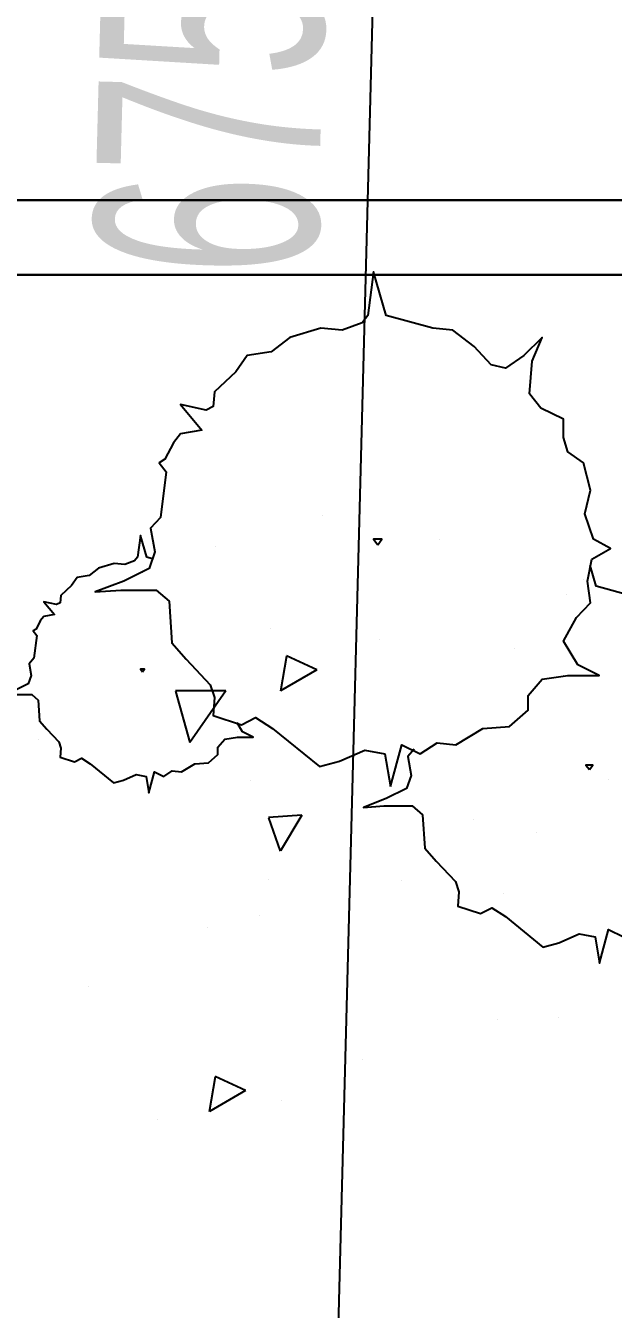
# Model space of a CAD drawing. Header units: inches. Extents: x -7543 to -822, y 102837 to 190349.
# Drawn here: x -837.13521 to -837.12731, y 102837.29784 to 102837.31511 of the extents above; entities that cross this region are included whole.
import ezdxf

# ---------------------------------------------------------------- set-up
doc = ezdxf.new("R2010")
doc.units = ezdxf.units.IN
doc.header["$MEASUREMENT"] = 0
doc.layers.get('0').update_dxf_attribs({"lineweight": 25})
for name, color, linetype, lineweight in [('ARSA', 7, 'Continuous', 30), ('BİTKİ', 96, 'Continuous', 25), ('ICOL', 55, 'Continuous', 25)]:
    doc.layers.add(name, color=color, linetype=linetype, lineweight=lineweight)
doc.styles.add('OLCU', font='tromand.shx', dxfattribs={"width": 0.6, "height": 12})

msp = doc.modelspace()

# ---------------------------------------------------------------- linework, layer by layer
for points in [[(-837.130305, 102837.304874), (-837.130152, 102837.305436), (-837.129904, 102837.305314), (-837.129675, 102837.305461), (-837.129427, 102837.305436), (-837.129065, 102837.305656), (-837.128703, 102837.305681), (-837.128455, 102837.305901), (-837.128455, 102837.306096), (-837.128264, 102837.306316), (-837.127921, 102837.306365), (-837.127501, 102837.306365), (-837.127787, 102837.306512), (-837.127978, 102837.30683), (-837.127806, 102837.307148), (-837.127616, 102837.307343), (-837.127654, 102837.307637), (-837.127596, 102837.30793), (-837.127349, 102837.308077), (-837.127577, 102837.308199), (-837.127692, 102837.308541), (-837.127616, 102837.308859), (-837.127711, 102837.309226), (-837.127921, 102837.309373), (-837.127978, 102837.309568), (-837.127978, 102837.309813), (-837.128283, 102837.30996), (-837.128436, 102837.310155), (-837.128398, 102837.310595), (-837.128264, 102837.310913), (-837.128512, 102837.310669), (-837.12876, 102837.310498), (-837.128951, 102837.310546), (-837.12918, 102837.310791), (-837.129466, 102837.311011), (-837.129733, 102837.311036), (-837.130362, 102837.311207), (-837.130534, 102837.311794), (-837.13061, 102837.311207), (-837.130686, 102837.311109), (-837.130953, 102837.311011), (-837.131239, 102837.311036), (-837.131659, 102837.310913), (-837.131907, 102837.310718), (-837.132231, 102837.310669), (-837.132384, 102837.310449), (-837.13267, 102837.31018), (-837.132689, 102837.309984), (-837.132784, 102837.309935), (-837.133128, 102837.310009), (-837.132841, 102837.309666), (-837.133128, 102837.309617), (-837.133223, 102837.309495), (-837.133337, 102837.309275), (-837.133414, 102837.309226), (-837.133318, 102837.309104), (-837.133395, 102837.308493), (-837.133528, 102837.308346), (-837.133471, 102837.308028), (-837.133547, 102837.307808), (-837.13389, 102837.307637), (-837.134272, 102837.30749), (-837.133929, 102837.307515), (-837.133452, 102837.307515), (-837.13328, 102837.307368), (-837.133242, 102837.306805), (-837.133051, 102837.306585), (-837.132727, 102837.306243), (-837.13267, 102837.306072), (-837.132689, 102837.305827), (-837.132307, 102837.305705), (-837.132117, 102837.305803), (-837.131888, 102837.305656), (-837.131258, 102837.305143), (-837.130991, 102837.305216), (-837.130648, 102837.305363), (-837.130381, 102837.305314)], [(-837.130476, 102837.308126), (-837.130419, 102837.308199), (-837.130534, 102837.308199)], [(-837.133638, 102837.306416), (-837.133609, 102837.306453), (-837.133666, 102837.306453)], [(-837.127631, 102837.305102), (-837.127585, 102837.30516), (-837.127677, 102837.30516)]]:
    msp.add_lwpolyline(points, close=True)
for points in [[(-837.133506, 102837.307936), (-837.13358, 102837.307956), (-837.133666, 102837.30825), (-837.133704, 102837.307956), (-837.133743, 102837.307907), (-837.133876, 102837.307858), (-837.134019, 102837.307871), (-837.134229, 102837.30781), (-837.134353, 102837.307712), (-837.134515, 102837.307687), (-837.134591, 102837.307577), (-837.134734, 102837.307443), (-837.134744, 102837.307345), (-837.134792, 102837.307321), (-837.134963, 102837.307357), (-837.13482, 102837.307186), (-837.134963, 102837.307162), (-837.135011, 102837.3071), (-837.135068, 102837.30699), (-837.135106, 102837.306966), (-837.135059, 102837.306905), (-837.135097, 102837.306599), (-837.135163, 102837.306526), (-837.135135, 102837.306367), (-837.135173, 102837.306257), (-837.135345, 102837.306171)], [(-837.127036, 102837.30743), (-837.127539, 102837.307567), (-837.127621, 102837.307845)], [(-837.135364, 102837.30611), (-837.135125, 102837.30611), (-837.13504, 102837.306037), (-837.13502, 102837.305756), (-837.134925, 102837.305646), (-837.134763, 102837.305474), (-837.134734, 102837.305389), (-837.134744, 102837.305267), (-837.134553, 102837.305206), (-837.134458, 102837.305254), (-837.134343, 102837.305181), (-837.134029, 102837.304924), (-837.133895, 102837.304961), (-837.133724, 102837.305034), (-837.13359, 102837.30501), (-837.133552, 102837.30479), (-837.133476, 102837.305071), (-837.133352, 102837.30501), (-837.133237, 102837.305083), (-837.133113, 102837.305071), (-837.132932, 102837.305181), (-837.132751, 102837.305193), (-837.132627, 102837.305303), (-837.132627, 102837.305401), (-837.132531, 102837.305511), (-837.13236, 102837.305536), (-837.13215, 102837.305536), (-837.132293, 102837.305609), (-837.132366, 102837.30573)], [(-837.129984, 102837.305375), (-837.130072, 102837.305278), (-837.130026, 102837.305024), (-837.130088, 102837.304848), (-837.130362, 102837.304711), (-837.130667, 102837.304593), (-837.130393, 102837.304613), (-837.130011, 102837.304613), (-837.129874, 102837.304495), (-837.129843, 102837.304046), (-837.129691, 102837.303869), (-837.129431, 102837.303596), (-837.129386, 102837.303459), (-837.129401, 102837.303263), (-837.129096, 102837.303165), (-837.128943, 102837.303244), (-837.12876, 102837.303126), (-837.128257, 102837.302715), (-837.128043, 102837.302774), (-837.127768, 102837.302891), (-837.127555, 102837.302852), (-837.127494, 102837.3025), (-837.127372, 102837.30295), (-837.127173, 102837.302852)]]:
    msp.add_lwpolyline(points)
at = {"layer": 'ARSA', "color": 40}
for p, q in [((-837.048748, 102837.312757), (-837.145957, 102837.312757)), ((-837.049748, 102837.311757), (-837.144957, 102837.311757))]:
    msp.add_line(p, q, dxfattribs=at)
at = {"layer": 'BİTKİ'}
for p, q in [((-837.131222, 102837.308521), (-837.131222, 102837.308521)), ((-837.132661, 102837.308096), (-837.132661, 102837.308096)), ((-837.129652, 102837.308201), (-837.129652, 102837.308201)), ((-837.133634, 102837.307747), (-837.133634, 102837.307747)), ((-837.127705, 102837.307664), (-837.127705, 102837.307664)), ((-837.127934, 102837.307452), (-837.127934, 102837.307452)), ((-837.131915, 102837.306997), (-837.131915, 102837.306997)), ((-837.130453, 102837.306854), (-837.130453, 102837.306854)), ((-837.128641, 102837.306735), (-837.128641, 102837.306735)), ((-837.131702, 102837.306628), (-837.131782, 102837.306157)), ((-837.131294, 102837.306441), (-837.131701, 102837.306631)), ((-837.131294, 102837.306441), (-837.131781, 102837.30616)), ((-837.127985, 102837.306373), (-837.127985, 102837.306373)), ((-837.133196, 102837.306156), (-837.133003, 102837.305466)), ((-837.132519, 102837.30616), (-837.133194, 102837.306159)), ((-837.132519, 102837.30616), (-837.133002, 102837.305468)), ((-837.135036, 102837.305502), (-837.135036, 102837.305502)), ((-837.132363, 102837.305616), (-837.132363, 102837.305616)), ((-837.132189, 102837.304952), (-837.132189, 102837.304952)), ((-837.127379, 102837.304972), (-837.127379, 102837.304972)), ((-837.131944, 102837.304455), (-837.131785, 102837.304004)), ((-837.131494, 102837.304489), (-837.131943, 102837.304458)), ((-837.131494, 102837.304489), (-837.131784, 102837.304007)), ((-837.129195, 102837.304436), (-837.129195, 102837.304436)), ((-837.128343, 102837.304255), (-837.128343, 102837.304255)), ((-837.131943, 102837.303625), (-837.131943, 102837.303625)), ((-837.130158, 102837.303604), (-837.130158, 102837.303604)), ((-837.128781, 102837.303439), (-837.128781, 102837.303439)), ((-837.132065, 102837.303135), (-837.132065, 102837.303135)), ((-837.132763, 102837.302984), (-837.132763, 102837.302984)), ((-837.134362, 102837.302183), (-837.134362, 102837.302183)), ((-837.128868, 102837.301743), (-837.128868, 102837.301743)), ((-837.128046, 102837.301774), (-837.128046, 102837.301774)), ((-837.130685, 102837.301207), (-837.130685, 102837.301207)), ((-837.132252, 102837.300785), (-837.132659, 102837.300975)), ((-837.13266, 102837.300972), (-837.13274, 102837.300501)), ((-837.132252, 102837.300785), (-837.132739, 102837.300504)), ((-837.131768, 102837.300654), (-837.131768, 102837.300654)), ((-837.133432, 102837.300397), (-837.133432, 102837.300397))]:
    msp.add_line(p, q, dxfattribs=at)
at = {"layer": 'ICOL'}
msp.add_line((-837.131013, 102837.297149), (-837.130138, 102837.330888), dxfattribs=at)

# ---------------------------------------------------------------- texts
at = {"layer": 'ICOL', "style": 'OLCU', "width": 0.6}
msp.add_text('675', height=0.003, rotation=88.5144, dxfattribs=at).set_placement((-837.131295, 102837.311722))

doc.saveas('drawing.dxf')
